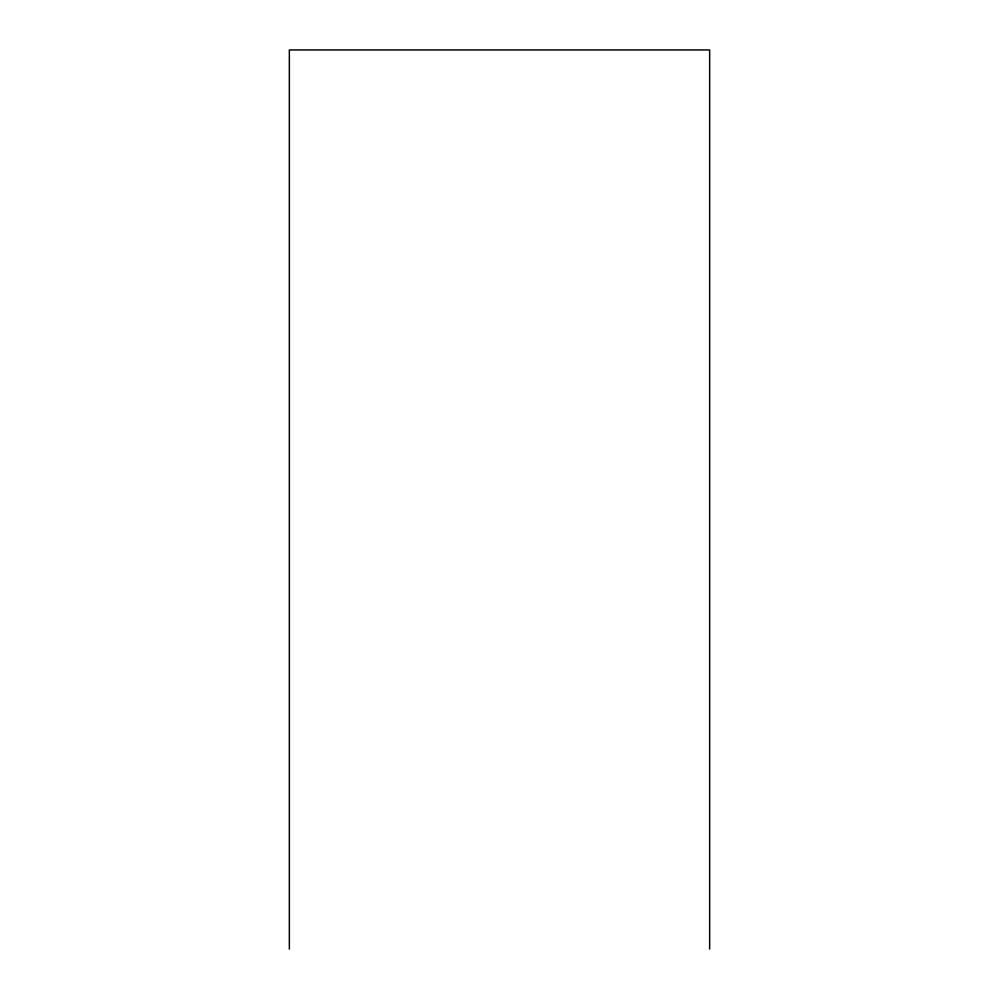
<?xml version="1.0" encoding="UTF-8"?>
<svg xmlns="http://www.w3.org/2000/svg" width="999" height="999" viewBox="0 0 999 999"><rect width="100%" height="100%" fill="white"/><g stroke="black" fill="none" stroke-linecap="round" stroke-linejoin="round"><path stroke-width="1.5" d="M709.652 949.05L709.652 49.95L289.348 49.95L289.348 949.05"/></g></svg>
